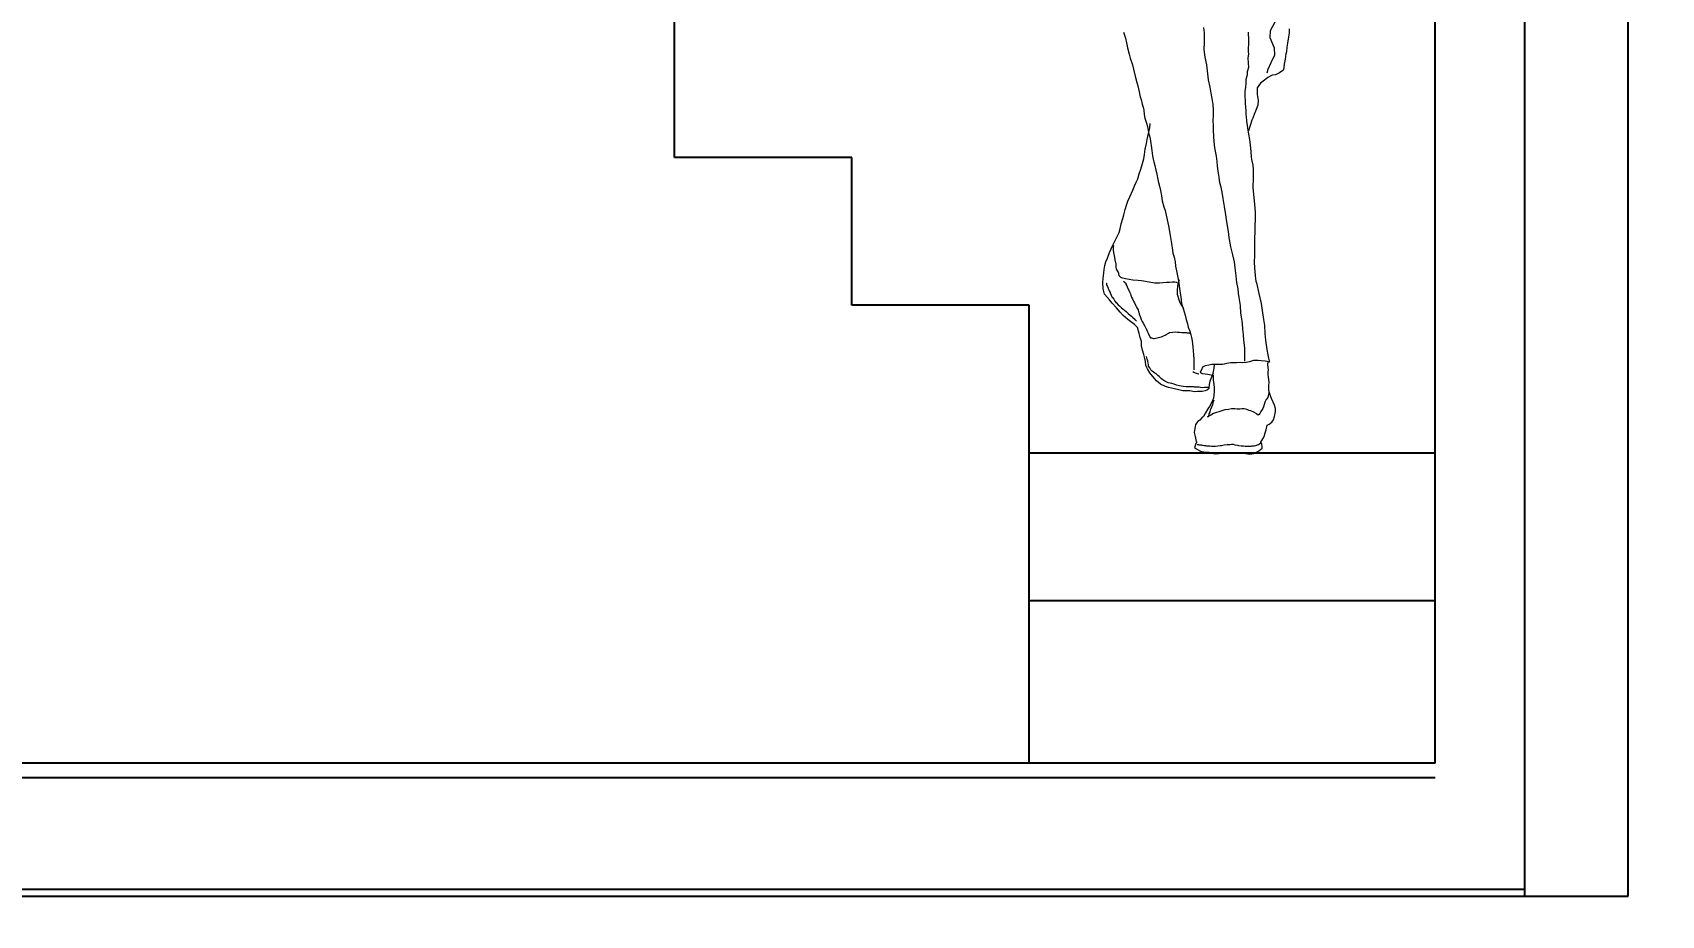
# Model space of a CAD drawing. Header units: centimetres. Extents: x 77721 to 213373, y -51694 to -17847.
# Drawn here: x 110028.7 to 110249.2, y -19111.6 to -18992.1 of the extents above; entities that cross this region are included whole.
import ezdxf

# ---------------------------------------------------------------- set-up
doc = ezdxf.new("R2010")
doc.units = ezdxf.units.CM
doc.header["$LTSCALE"] = 5
doc.header["$MEASUREMENT"] = 0
doc.layers.add('A-FURN', color=25, linetype='Continuous', lineweight=15, true_color=0xa46651)
doc.layers.add('KOTI', color=4, linetype='Continuous')
doc.styles.add('4-', font='simp.shx', dxfattribs={"width": 0.75})
doc.dimstyles.new('KOTI_K50.0cm', dxfattribs={"dimtxt": 12.5, "dimasz": 12.5, "dimexe": 12.5, "dimexo": 0, "dimgap": 2, "dimtad": 1, "dimdec": 1, "dimrnd": 0.1, "dimdsep": 46, "dimtxsty": '4-', "dimtsz": 3, "dimcen": 0.09, "dimdle": 4.5, "dimclrd": 256, "dimclrt": 256, "dimaunit": 1, "dimazin": 2, "dimtfac": 1, "dimtdec": 4, "dimtix": 1, "dimtmove": 2, "dimatfit": 3, "dimfxl": 12.5, "dimfxlon": 1, "dimtvp": 1, "dimtolj": 1, "dimtzin": 0, "dimarcsym": 0})

# ---------------------------------------------------------------- blocks, each defined once
blk = doc.blocks.new('PEOPLE11')
at = {"linetype": 'Continuous'}
for points in [[(-0.0877, 0.3266), (-0.0862, 0.3219), (-0.0855, 0.3182), (-0.0846, 0.3145), (-0.0834, 0.3095), (-0.0826, 0.3064), (-0.0809, 0.3012), (-0.0802, 0.2979), (-0.0788, 0.2924), (-0.0775, 0.2877), (-0.0767, 0.2849), (-0.0758, 0.2804), (-0.0748, 0.2764), (-0.0741, 0.2744), (-0.0733, 0.2709), (-0.0727, 0.2685), (-0.0722, 0.2663), (-0.0717, 0.2629), (-0.0712, 0.2601), (-0.0698, 0.2553), (-0.0689, 0.2519), (-0.0682, 0.2477), (-0.0678, 0.2463), (-0.0673, 0.244), (-0.0666, 0.2405), (-0.0664, 0.2389), (-0.0659, 0.2351), (-0.0655, 0.2309), (-0.0648, 0.2282), (-0.0644, 0.2263), (-0.0637, 0.2233), (-0.0628, 0.2199), (-0.0623, 0.2179), (-0.061, 0.2114), (-0.06, 0.2075), (-0.0592, 0.204), (-0.0584, 0.2), (-0.0578, 0.1961), (-0.0567, 0.1914), (-0.0556, 0.1887), (-0.0553, 0.1872), (-0.053, 0.1767), (-0.052, 0.1708), (-0.0507, 0.1632), (-0.05, 0.158), (-0.0497, 0.1557), (-0.0486, 0.1524), (-0.0479, 0.1489), (-0.0475, 0.1455), (-0.0465, 0.1406), (-0.0455, 0.1356), (-0.045, 0.1323), (-0.0444, 0.1282), (-0.0437, 0.123), (-0.0433, 0.1197), (-0.0431, 0.1185), (-0.0426, 0.1156), (-0.0417, 0.1128), (-0.041, 0.1102), (-0.0402, 0.1077), (-0.0393, 0.1043), (-0.0384, 0.1009), (-0.0377, 0.0983), (-0.0366, 0.0954), (-0.0357, 0.0925), (-0.0352, 0.0903), (-0.0346, 0.0879), (-0.0342, 0.0831), (-0.0339, 0.0802), (-0.0336, 0.0769), (-0.0333, 0.0737), (-0.0333, 0.0706), (-0.0334, 0.0683), (-0.0334, 0.0654)], [(0.0402, 0.329), (0.0403, 0.326), (0.0398, 0.323), (0.0391, 0.318), (0.0385, 0.315), (0.0381, 0.3113), (0.0378, 0.3098), (0.0372, 0.3056), (0.0364, 0.3018), (0.0358, 0.2974), (0.0355, 0.2968), (0.0329, 0.295), (0.0296, 0.2934), (0.0272, 0.2932), (0.0239, 0.2915), (0.0212, 0.2895), (0.0181, 0.287), (0.0155, 0.2834), (0.0155, 0.2816), (0.0155, 0.2783), (0.0158, 0.2767), (0.0161, 0.2754), (0.0164, 0.274), (0.0161, 0.2701), (0.0148, 0.2668), (0.0138, 0.2641), (0.0134, 0.2635), (0.0122, 0.26), (0.0115, 0.2584), (0.0101, 0.2542), (0.0088, 0.2501)], [(0.0087, 0.3264), (0.0088, 0.3201), (0.0089, 0.3173), (0.0087, 0.3142), (0.0087, 0.3112), (0.0088, 0.3098), (0.0084, 0.3065), (0.0089, 0.2992), (0.0079, 0.2959), (0.0077, 0.2936), (0.0069, 0.2899), (0.0069, 0.2871), (0.0066, 0.2839), (0.0061, 0.2807), (0.006, 0.2787), (0.006, 0.2766), (0.0062, 0.2739), (0.0063, 0.2715), (0.0065, 0.2685), (0.0067, 0.2656), (0.0068, 0.2629), (0.007, 0.2612), (0.0074, 0.2578), (0.0079, 0.2542), (0.0083, 0.2508), (0.0088, 0.2476), (0.0097, 0.2435), (0.0101, 0.239), (0.0103, 0.2367), (0.0106, 0.2339), (0.011, 0.2302), (0.0112, 0.2281), (0.0121, 0.2236), (0.0124, 0.2203), (0.0125, 0.2178), (0.0125, 0.2117), (0.0123, 0.2083), (0.0123, 0.2062), (0.0134, 0.1935), (0.0139, 0.187), (0.0139, 0.1816), (0.0138, 0.1767), (0.0138, 0.1724), (0.0136, 0.167), (0.0136, 0.1626), (0.0134, 0.1572), (0.0134, 0.154), (0.0132, 0.1484), (0.0134, 0.1445), (0.014, 0.1381), (0.0144, 0.134), (0.0149, 0.1326), (0.0169, 0.1244), (0.0187, 0.1168), (0.0195, 0.1112), (0.0204, 0.1043), (0.0211, 0.0997), (0.0215, 0.0935), (0.0221, 0.0883), (0.0231, 0.0811), (0.0237, 0.0771), (0.0243, 0.0744), (0.0252, 0.0714), (0.0232, 0.0718), (0.0217, 0.072), (0.0186, 0.0723), (0.0162, 0.0726), (0.0126, 0.0725), (0.0097, 0.0716), (0.007, 0.071), (0.0044, 0.0708), (0.0023, 0.071), (-0.0005, 0.0709), (-0.0029, 0.0709), (-0.0049, 0.0707), (-0.0064, 0.0706), (-0.0082, 0.0703), (-0.0101, 0.0698), (-0.0112, 0.0694), (-0.0141, 0.0694), (-0.0169, 0.0694), (-0.0195, 0.0694), (-0.0219, 0.0691), (-0.0246, 0.0686), (-0.0267, 0.0675), (-0.0275, 0.0653), (-0.0285, 0.0636), (-0.027, 0.0626), (-0.0246, 0.0623), (-0.0226, 0.0619), (-0.02, 0.0616), (-0.0185, 0.0613), (-0.0185, 0.0609), (-0.0186, 0.0575), (-0.0179, 0.0541), (-0.0178, 0.0516), (-0.0178, 0.0483), (-0.0182, 0.0434), (-0.0196, 0.0403), (-0.0213, 0.0371), (-0.0227, 0.0352), (-0.0244, 0.0321), (-0.026, 0.0294), (-0.0272, 0.0283), (-0.0287, 0.0264), (-0.0303, 0.0254), (-0.0321, 0.0232), (-0.0331, 0.0168), (-0.0325, 0.0139), (-0.0315, 0.01), (-0.0312, 0.0092), (-0.0319, 0.0085), (-0.0328, 0.005), (-0.0323, 0.0049), (-0.0284, 0.0025), (-0.0272, 0.0022), (-0.0258, 0.002), (-0.0219, 0.0016), (-0.0205, 0.0011), (-0.0181, 0.0006), (-0.0164, 0.0005), (-0.0142, 0.0007), (-0.011, 0.0014), (-0.0079, 0.0015), (-0.0042, 0.0012), (-0.0016, 0.0011), (0.0013, 0.0014), (0.0041, 0.0012), (0.0067, 0.0006), (0.0099, 0.0002), (0.0129, 0.0007), (0.0141, 0.0011), (0.0161, 0.0023), (0.0175, 0.0032), (0.0181, 0.0037), (0.0194, 0.0049), (0.0194, 0.0056), (0.0192, 0.0081), (0.0183, 0.0092), (0.0183, 0.0095), (0.02, 0.012), (0.0209, 0.0137), (0.0218, 0.0167), (0.0224, 0.0189), (0.0232, 0.0227), (0.0249, 0.0234), (0.0268, 0.0249), (0.0281, 0.0268), (0.0289, 0.0292), (0.0298, 0.0331), (0.0296, 0.0356), (0.029, 0.038), (0.0267, 0.0433), (0.0258, 0.0454), (0.0251, 0.0476), (0.0246, 0.0495), (0.0246, 0.0513), (0.0246, 0.0535), (0.0249, 0.0556), (0.0242, 0.06), (0.0241, 0.0615), (0.024, 0.0635), (0.0242, 0.0654), (0.024, 0.0671), (0.0239, 0.0694), (0.024, 0.0717)], [(0.006, 0.0722), (0.006, 0.0757), (0.0059, 0.0784), (0.0059, 0.0824), (0.0052, 0.0882), (0.0051, 0.0927), (0.0045, 0.0968), (0.0041, 0.1011), (0.0033, 0.1063), (0.0029, 0.1093), (0.0026, 0.115), (0.0016, 0.1213), (0.0012, 0.1247), (0.0008, 0.1279), (-0.0001, 0.1328), (-0.0006, 0.138), (-0.0015, 0.1443), (-0.002, 0.149), (-0.0032, 0.1544), (-0.0047, 0.1605), (-0.0062, 0.1677), (-0.0066, 0.1723), (-0.0073, 0.1767), (-0.0083, 0.1816), (-0.0087, 0.1853), (-0.0097, 0.1916), (-0.0108, 0.1978), (-0.0114, 0.2027), (-0.0122, 0.2067), (-0.0132, 0.2101), (-0.0139, 0.2143), (-0.0146, 0.2189), (-0.0152, 0.2229), (-0.0153, 0.2266), (-0.0159, 0.2307), (-0.0164, 0.2332), (-0.0171, 0.237), (-0.0176, 0.2419), (-0.0179, 0.2458), (-0.0181, 0.2506), (-0.0183, 0.2541), (-0.0184, 0.2582), (-0.0183, 0.2624), (-0.0183, 0.2627), (-0.0183, 0.2663), (-0.0186, 0.2706), (-0.0193, 0.2751), (-0.02, 0.2793), (-0.0208, 0.284), (-0.0222, 0.2897), (-0.0226, 0.2944), (-0.0235, 0.3013), (-0.0246, 0.3072), (-0.0254, 0.313), (-0.0252, 0.3184), (-0.0253, 0.326), (-0.0258, 0.33)], [(0.0232, 0.295), (0.024, 0.2979), (0.0263, 0.3031), (0.0293, 0.3089), (0.0289, 0.314), (0.0255, 0.3221), (0.0258, 0.3277), (0.0295, 0.3345)], [(-0.0186, 0.0627), (-0.0198, 0.0597), (-0.0211, 0.0565), (-0.0217, 0.0541), (-0.0218, 0.0513), (-0.022, 0.0503), (-0.0234, 0.0496), (-0.0247, 0.0492), (-0.027, 0.0487), (-0.0305, 0.0485), (-0.033, 0.0484), (-0.0366, 0.0491), (-0.0385, 0.0492), (-0.0419, 0.0491), (-0.045, 0.0498), (-0.0484, 0.0506), (-0.0529, 0.0518), (-0.0554, 0.0524), (-0.0591, 0.0544), (-0.0624, 0.057), (-0.0651, 0.0602), (-0.0675, 0.0631), (-0.0693, 0.0661), (-0.0706, 0.0688), (-0.0709, 0.0719), (-0.0713, 0.0742), (-0.072, 0.0773), (-0.0731, 0.0805), (-0.0739, 0.084), (-0.0739, 0.0873), (-0.0749, 0.0905), (-0.0758, 0.0936), (-0.0769, 0.0982), (-0.0793, 0.1004), (-0.0813, 0.102), (-0.0845, 0.1043), (-0.088, 0.1073), (-0.0905, 0.1101), (-0.0932, 0.1132), (-0.0965, 0.117), (-0.0986, 0.1194), (-0.1025, 0.124), (-0.1036, 0.1281), (-0.1039, 0.1329), (-0.1036, 0.1359), (-0.1031, 0.1404), (-0.1028, 0.143), (-0.1022, 0.146), (-0.1014, 0.149), (-0.1003, 0.1517), (-0.0987, 0.156), (-0.0973, 0.1589), (-0.0959, 0.1622), (-0.0946, 0.1649), (-0.0926, 0.1684), (-0.0911, 0.1717), (-0.0904, 0.1745), (-0.0895, 0.1783), (-0.0883, 0.1823), (-0.0875, 0.1852), (-0.0864, 0.1893), (-0.0853, 0.1934), (-0.0845, 0.1957), (-0.0829, 0.1992), (-0.0806, 0.2042), (-0.079, 0.2081), (-0.0777, 0.211), (-0.0768, 0.213), (-0.0756, 0.217), (-0.0743, 0.2206), (-0.0731, 0.2249), (-0.0721, 0.2286), (-0.0715, 0.2319), (-0.071, 0.2361), (-0.0701, 0.2403), (-0.0695, 0.2435), (-0.0689, 0.2459), (-0.0683, 0.2491), (-0.0674, 0.2526), (-0.0672, 0.2558)], [(-0.0464, 0.1328), (-0.047, 0.1328), (-0.0481, 0.1331), (-0.0502, 0.1332), (-0.0523, 0.1328), (-0.0546, 0.1328), (-0.0574, 0.1326), (-0.0599, 0.1324), (-0.0636, 0.1324), (-0.0666, 0.133), (-0.0707, 0.1337), (-0.0739, 0.1341), (-0.0768, 0.1344), (-0.0806, 0.1348), (-0.0862, 0.1357), (-0.0883, 0.1363), (-0.0899, 0.1369), (-0.0911, 0.1381), (-0.0915, 0.1398), (-0.092, 0.1412), (-0.0931, 0.1431), (-0.0934, 0.1449), (-0.0936, 0.147), (-0.0942, 0.1505), (-0.0945, 0.1523), (-0.0952, 0.1562), (-0.0956, 0.1578), (-0.0955, 0.1595), (-0.0954, 0.1616)], [(-0.1011, 0.1325), (-0.101, 0.1325), (-0.101, 0.1311), (-0.1007, 0.1307), (-0.1002, 0.1297), (-0.0997, 0.1285), (-0.0996, 0.128), (-0.0995, 0.1277), (-0.0989, 0.1264), (-0.0982, 0.1252), (-0.0981, 0.1248), (-0.0974, 0.123), (-0.0968, 0.1218), (-0.0963, 0.1212), (-0.0953, 0.1199), (-0.0946, 0.1186), (-0.0934, 0.1173), (-0.0933, 0.1173), (-0.0918, 0.1156), (-0.0907, 0.1146), (-0.0894, 0.1134), (-0.0882, 0.1125), (-0.087, 0.1115), (-0.0858, 0.1106), (-0.0841, 0.109), (-0.0827, 0.1077), (-0.0816, 0.1068), (-0.0809, 0.1061), (-0.0789, 0.1042), (-0.0786, 0.1038), (-0.0777, 0.103)], [(-0.0877, 0.134), (-0.0874, 0.1335), (-0.0861, 0.1324), (-0.0859, 0.1316), (-0.0853, 0.1304), (-0.0846, 0.1289), (-0.0836, 0.1269), (-0.0831, 0.1256), (-0.0824, 0.1241), (-0.0821, 0.1231), (-0.0815, 0.1216), (-0.0809, 0.1202), (-0.0798, 0.118), (-0.0793, 0.1173), (-0.0779, 0.1143), (-0.0778, 0.114), (-0.0774, 0.1132), (-0.0765, 0.1119), (-0.0761, 0.1102), (-0.0758, 0.1092), (-0.0756, 0.1085), (-0.0748, 0.1067), (-0.0741, 0.1044), (-0.0733, 0.1027), (-0.0727, 0.1014), (-0.0714, 0.0991), (-0.0706, 0.0977), (-0.0704, 0.0974), (-0.0694, 0.0952), (-0.0688, 0.0937), (-0.0673, 0.0905), (-0.0669, 0.0902), (-0.0661, 0.0901), (-0.0645, 0.0896), (-0.064, 0.0896), (-0.0631, 0.0898), (-0.0619, 0.09), (-0.0607, 0.0904), (-0.0598, 0.0907), (-0.0585, 0.0909), (-0.058, 0.0912), (-0.0569, 0.0917), (-0.0557, 0.0923), (-0.0547, 0.0928), (-0.0531, 0.0937), (-0.0522, 0.0942), (-0.05, 0.0945), (-0.0478, 0.0947), (-0.0461, 0.0945), (-0.0446, 0.0944), (-0.0426, 0.0943), (-0.0414, 0.0942), (-0.0394, 0.0942), (-0.0385, 0.0941), (-0.0369, 0.0939), (-0.036, 0.0936)], [(-0.0447, 0.1349), (-0.0457, 0.1318), (-0.046, 0.1295), (-0.0462, 0.1272), (-0.0462, 0.1239), (-0.0457, 0.1223), (-0.0451, 0.1196), (-0.0439, 0.1169), (-0.0426, 0.1149), (-0.0414, 0.1128)], [(-0.0221, 0.0521), (-0.0227, 0.0518), (-0.0229, 0.0518), (-0.024, 0.0518), (-0.0251, 0.0518), (-0.0268, 0.0515), (-0.0283, 0.0518), (-0.0294, 0.052), (-0.0301, 0.052), (-0.0314, 0.052), (-0.0329, 0.0521), (-0.0337, 0.0522), (-0.0347, 0.0523), (-0.0363, 0.0523), (-0.0375, 0.0523), (-0.0394, 0.0523), (-0.0413, 0.0524), (-0.0431, 0.0528), (-0.0446, 0.0529), (-0.0469, 0.0535), (-0.0487, 0.0543), (-0.0504, 0.0547), (-0.0516, 0.055), (-0.0532, 0.0554), (-0.0544, 0.0559), (-0.0558, 0.0567), (-0.0574, 0.0577), (-0.0585, 0.0585), (-0.0598, 0.0597), (-0.0602, 0.0601), (-0.0612, 0.0609), (-0.0626, 0.0622), (-0.0635, 0.0629), (-0.0645, 0.0637), (-0.0657, 0.0644), (-0.0666, 0.0653), (-0.0675, 0.0668), (-0.0684, 0.0682), (-0.0686, 0.0692), (-0.0687, 0.0709), (-0.0689, 0.0717), (-0.0691, 0.0724), (-0.0694, 0.0735), (-0.0701, 0.0756)], [(-0.0341, 0.064), (-0.0333, 0.0636), (-0.0323, 0.0631), (-0.0308, 0.0625), (-0.0298, 0.0623), (-0.0296, 0.0623)], [(-0.0184, 0.0621), (-0.0184, 0.0627), (-0.0183, 0.064), (-0.0183, 0.0641), (-0.018, 0.0651), (-0.018, 0.0653), (-0.0178, 0.0663), (-0.0177, 0.067), (-0.0177, 0.0675), (-0.0174, 0.0687), (-0.0173, 0.0694)], [(0.0249, 0.0479), (0.0246, 0.0475), (0.0241, 0.0454), (0.0237, 0.044), (0.0225, 0.0425), (0.0215, 0.0403), (0.0209, 0.0386), (0.0204, 0.0368), (0.0198, 0.0354), (0.019, 0.034), (0.0184, 0.0332), (0.0175, 0.0316), (0.0171, 0.0308), (0.0162, 0.0303), (0.0154, 0.031), (0.0147, 0.0317), (0.013, 0.0326), (0.0107, 0.0338), (0.0093, 0.034), (0.0076, 0.0347), (0.0054, 0.0351), (0.0038, 0.0351), (0.0022, 0.035), (0.0002, 0.035), (-0.0017, 0.0351), (-0.0043, 0.0351), (-0.0065, 0.0347), (-0.0094, 0.0344), (-0.0119, 0.0338), (-0.0142, 0.033), (-0.0159, 0.0323), (-0.0183, 0.0316), (-0.0204, 0.0303), (-0.0224, 0.0293), (-0.0228, 0.0291), (-0.0222, 0.0293), (-0.0216, 0.0305), (-0.0215, 0.0314), (-0.0209, 0.0326), (-0.0205, 0.0344), (-0.0194, 0.0368), (-0.0188, 0.0386), (-0.0182, 0.0408), (-0.0178, 0.0422)], [(-0.0309, 0.0077), (-0.0308, 0.0076), (-0.0305, 0.0076), (-0.03, 0.0076), (-0.0297, 0.0076), (-0.0294, 0.0075), (-0.029, 0.0075), (-0.0286, 0.0074), (-0.0277, 0.0073), (-0.0273, 0.0072), (-0.0266, 0.007), (-0.0255, 0.0069), (-0.025, 0.0069), (-0.0243, 0.0068), (-0.0236, 0.0067), (-0.0225, 0.0066), (-0.0211, 0.0065), (-0.0198, 0.0064), (-0.018, 0.0064), (-0.0167, 0.0064), (-0.0149, 0.0066), (-0.013, 0.0068), (-0.012, 0.0069), (-0.01, 0.0073), (-0.0077, 0.0076), (-0.0056, 0.0077), (-0.0044, 0.0078), (-0.003, 0.0078), (-0.0017, 0.0075), (0.0004, 0.0072), (0.0012, 0.0069), (0.0032, 0.0066), (0.0042, 0.0065), (0.0051, 0.0065), (0.0063, 0.0064), (0.0073, 0.0064), (0.0084, 0.0064), (0.0096, 0.0064), (0.0105, 0.0064), (0.0108, 0.0064), (0.0116, 0.0065), (0.0126, 0.0066), (0.0131, 0.0066), (0.0144, 0.0069), (0.0149, 0.007), (0.0154, 0.0072), (0.0159, 0.0073), (0.0165, 0.0076), (0.0169, 0.0077), (0.0174, 0.0081), (0.0184, 0.0089)]]:
    blk.add_lwpolyline(points, dxfattribs=at)
blk = doc.blocks.new('*D231')
at = {"layer": 'Defpoints', "color": 0, "linetype": 'Continuous', "transparency": 16777216}
for p in [(109785.61, -19109.01), (110244.73, -19109.01), (110244.73, -19222.6)]:
    blk.add_point(p, dxfattribs=at)
at = {"layer": 'KOTI', "color": 0, "linetype": 'Continuous', "lineweight": -2, "transparency": 16777216}
for p, q in [((109785.61, -19210.1), (109785.61, -19235.1)), ((110244.73, -19210.1), (110244.73, -19235.1))]:
    blk.add_line(p, q, dxfattribs=at)
at = {"layer": 'KOTI', "linetype": 'Continuous', "lineweight": -2, "transparency": 16777216}
for p, q in [((109782.61, -19225.6), (109788.61, -19219.6)), ((110241.73, -19225.6), (110247.73, -19219.6)), ((109781.11, -19222.6), (110249.23, -19222.6))]:
    blk.add_line(p, q, dxfattribs=at)
at = {"layer": 'KOTI', "linetype": 'Continuous', "transparency": 16777216, "insert": (110015.17, -19214.35), "char_height": 12.5, "attachment_point": 5, "style": '4-'}
blk.add_mtext('\\A1;459.1', dxfattribs=at)

msp = doc.modelspace()

# ---------------------------------------------------------------- linework, layer by layer
at = {"layer": 'KOTI', "color": 2, "linetype": 'Continuous', "true_color": 0xf1eb1f}
for p, q in [((110244.73, -19109.01), (110244.73, -18777.7)), ((110230.73, -19091.01), (110230.73, -18785.57)), ((110218.62, -19091.01), (110218.62, -18792.37)), ((110115.62, -19009.01), (110115.62, -18989.01)), ((110139.62, -19009.01), (110115.62, -19009.01)), ((110139.62, -19029.01), (110139.62, -19009.01)), ((110163.62, -19029.01), (110139.62, -19029.01)), ((110163.62, -19049.01), (110163.62, -19029.01)), ((110163.62, -19091.01), (110163.62, -19049.01)), ((110163.62, -19049.01), (110218.62, -19049.01)), ((110218.62, -19069.01), (110163.62, -19069.01)), ((110218.62, -19091.01), (109811.71, -19091.01)), ((110230.73, -19109.01), (110230.73, -19091.01)), ((110218.62, -19093.01), (109811.71, -19093.01)), ((110230.73, -19108.11), (109799.61, -19108.11)), ((109799.61, -19109.01), (110230.73, -19109.01)), ((110230.73, -19109.01), (110244.73, -19109.01))]:
    msp.add_line(p, q, dxfattribs=at)

# ---------------------------------------------------------------- block references
at = {"layer": 'A-FURN', "xscale": 175.0993450000053, "yscale": 175.0993450000053, "zscale": 175.0993450000053}
msp.add_blockref('PEOPLE11', (110191.78, -19049.2), dxfattribs=at)

# ---------------------------------------------------------------- dimensions: what is measured, and where the dimension line sits
at = {"layer": 'KOTI', "color": 6, "linetype": 'Continuous'}
dim = msp.add_linear_dim(base=(110244.73, -19222.6), p1=(109785.61, -19109.01), p2=(110244.73, -19109.01), dimstyle='KOTI_K50.0cm', dxfattribs=at)
dim.commit()
dim.dimension.update_dxf_attribs({"geometry": '*D231', "text_midpoint": (110015.17, -19214.35)})

doc.saveas('drawing.dxf')
